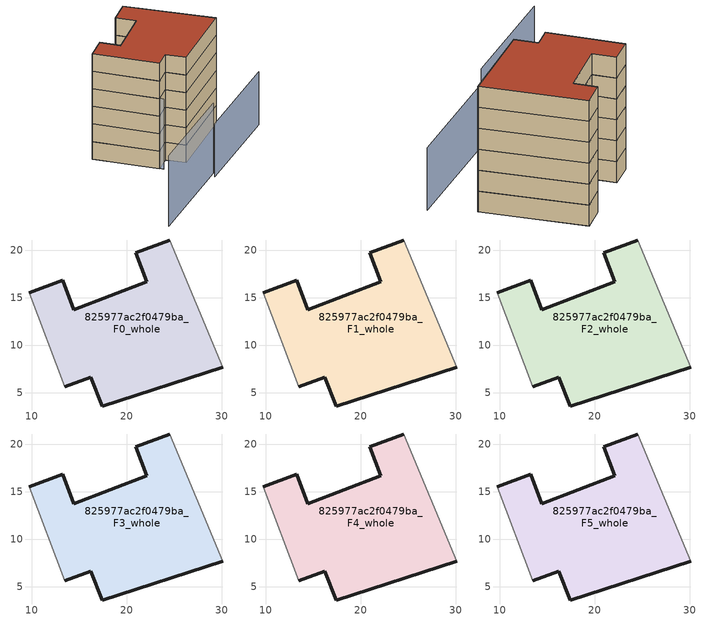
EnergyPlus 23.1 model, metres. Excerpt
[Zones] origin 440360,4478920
825977ac2f0479ba_F0_whole
 floor ground (EU_floor_Construction): 30.09,7.67 24.51,21.08 20.93,19.76 22.08,16.67 14.4,13.76 13.23,16.86 9.72,15.55 13.45,5.61 16.18,6.64 17.4,3.6 z0
 wall outside (EU_wall_Construction): 30.09,7.67 17.4,3.6 16.18,6.64 13.45,5.61 / 9.72,15.55 13.23,16.86 14.4,13.76 22.08,16.67 20.93,19.76 24.51,21.08 z0:3
 wall adiabatic (EU_wall_Construction): 13.45,5.61 9.72,15.55 / 24.51,21.08 30.09,7.67 z0:3
825977ac2f0479ba_F1_whole
 floor to 825977ac2f0479ba_F0_whole (EU_floor_Construction): 30.09,7.67 24.51,21.08 20.93,19.76 22.07,16.67 14.4,13.76 13.23,16.86 9.71,15.55 13.45,5.61 16.18,6.64 17.4,3.6 z3
 wall outside (EU_wall_Construction): 30.09,7.67 17.4,3.6 16.18,6.64 13.45,5.61 / 9.72,15.55 13.23,16.86 14.4,13.76 22.08,16.67 20.93,19.76 24.51,21.08 z3:6
 wall adiabatic (EU_wall_Construction): 13.45,5.61 9.72,15.55 / 24.51,21.08 30.09,7.67 z3:6
825977ac2f0479ba_F2_whole
 floor to 825977ac2f0479ba_F1_whole (EU_floor_Construction): 30.09,7.67 24.51,21.08 20.93,19.76 22.07,16.67 14.4,13.76 13.23,16.86 9.71,15.55 13.45,5.61 16.18,6.64 17.4,3.6 z6
 wall outside (EU_wall_Construction): 30.09,7.67 17.4,3.6 16.18,6.64 13.45,5.61 / 9.72,15.55 13.23,16.86 14.4,13.76 22.08,16.67 20.93,19.76 24.51,21.08 z6:9
 wall adiabatic (EU_wall_Construction): 13.45,5.61 9.72,15.55 / 24.51,21.08 30.09,7.67 z6:9
825977ac2f0479ba_F3_whole
 floor to 825977ac2f0479ba_F2_whole (EU_floor_Construction): 30.09,7.67 24.51,21.08 20.93,19.76 22.07,16.67 14.4,13.76 13.23,16.86 9.71,15.55 13.45,5.61 16.18,6.64 17.4,3.6 z9
 wall outside (EU_wall_Construction): 30.09,7.67 17.4,3.6 16.18,6.64 13.45,5.61 / 9.72,15.55 13.23,16.86 14.4,13.76 22.08,16.67 20.93,19.76 24.51,21.08 z9:12
 wall adiabatic (EU_wall_Construction): 13.45,5.61 9.72,15.55 / 24.51,21.08 30.09,7.67 z9:12
825977ac2f0479ba_F4_whole
 floor to 825977ac2f0479ba_F3_whole (EU_floor_Construction): 30.09,7.67 24.51,21.08 20.93,19.76 22.07,16.67 14.4,13.76 13.23,16.86 9.71,15.55 13.45,5.61 16.18,6.64 17.4,3.6 z12
 wall outside (EU_wall_Construction): 30.09,7.67 17.4,3.6 16.18,6.64 13.45,5.61 / 9.72,15.55 13.23,16.86 14.4,13.76 22.08,16.67 20.93,19.76 24.51,21.08 z12:15
 wall adiabatic (EU_wall_Construction): 13.45,5.61 9.72,15.55 / 24.51,21.08 30.09,7.67 z12:15
825977ac2f0479ba_F5_whole
 floor to 825977ac2f0479ba_F4_whole (EU_floor_Construction): 30.09,7.67 24.51,21.08 20.93,19.76 22.07,16.67 14.4,13.76 13.23,16.86 9.71,15.55 13.45,5.61 16.18,6.64 17.4,3.6 z15
 wall outside (EU_wall_Construction): 30.09,7.67 17.4,3.6 16.18,6.64 13.45,5.61 / 9.72,15.55 13.23,16.86 14.4,13.76 22.08,16.67 20.93,19.76 24.51,21.08 z15:18
 wall adiabatic (EU_wall_Construction): 13.45,5.61 9.72,15.55 / 24.51,21.08 30.09,7.67 z15:18
 roof outside (EU_roof_Construction): 24.51,21.08 30.09,7.67 17.4,3.6 16.18,6.64 13.45,5.61 9.72,15.55 13.23,16.86 14.4,13.76 22.08,16.67 20.93,19.76 z18
shading: -0.06,-6.5 17.22,-1.65 / 11.46,15.91 13.67,5.02 z0:12; 16.53,-2.47 33.63,2.34 z0:9
[Building]
EU S2 Campaign: North Axis=0; Terrain=City; Solar Distribution=FullExterior
[Site:Location]
Madrid: Latitude=40.5; Longitude=-3.5; Time Zone=1; Elevation=609
[SizingPeriod:WeatherFileDays]
AnnualSizingPeriod: Begin Month=1; Begin Day of Month=1; End Month=12; End Day of Month=31; Day of Week for Start Day=Monday; Use Weather File Daylight Saving Period=No; Use Weather File Rain and Snow Indicators=No
[MATERIAL]
EU_InternalMass_Material: Roughness=MediumRough; Thickness=0.1; Conductivity=1; Density=1800; Specific Heat=900; Thermal Absorptance=0.9; Solar Absorptance=0.7; Visible Absorptance=0.7
[MATERIAL:NOMASS] Roughness=MediumRough; Thermal Absorptance=0.9; Solar Absorptance=0.7; Visible Absorptance=0.7
Name | Thermal Resistance
EU_wall_NoMass | 1.60022
EU_roof_NoMass | 1.57597
EU_floor_NoMass | 0.470652
[CONSTRUCTION]
EU_wall_Construction: EU_wall_NoMass
EU_roof_Construction: EU_roof_NoMass
EU_floor_Construction: EU_floor_NoMass
EU_InternalMass_Construction: EU_InternalMass_Material
[ZONE] Type=1; Multiplier=1; Ceiling Height=autocalculate; Volume=570.386; Floor Area=autocalculate; Part of Total Floor Area=Yes
825977ac2f0479ba_F0_whole; 825977ac2f0479ba_F1_whole; 825977ac2f0479ba_F2_whole; 825977ac2f0479ba_F3_whole; 825977ac2f0479ba_F4_whole; 825977ac2f0479ba_F5_whole
[INTERNALMASS] Construction=EU_InternalMass_Construction; Surface Area=190.129
Name | Zone or ZoneList
825977ac2f0479ba_F0_whole_EU_InternalMass | 825977ac2f0479ba_F0_whole
825977ac2f0479ba_F1_whole_EU_InternalMass | 825977ac2f0479ba_F1_whole
825977ac2f0479ba_F2_whole_EU_InternalMass | 825977ac2f0479ba_F2_whole
825977ac2f0479ba_F3_whole_EU_InternalMass | 825977ac2f0479ba_F3_whole
825977ac2f0479ba_F4_whole_EU_InternalMass | 825977ac2f0479ba_F4_whole
825977ac2f0479ba_F5_whole_EU_InternalMass | 825977ac2f0479ba_F5_whole
[OTHEREQUIPMENT] Fuel Type=Electricity; Design Level Calculation Method=Watts/Area; Power per Zone Floor Area=1; Fraction Latent=0; Fraction Radiant=0; Fraction Lost=0; Carbon Dioxide Generation Rate=0; EndUse Subcategory=EU_Step8_InternalGains
Name | Zone or ZoneList or Space or SpaceList | Schedule
EU_Step8_InternalGain_825977ac2f0479ba_F0_whole_f000 | 825977ac2f0479ba_F0_whole | EU_Step8_GainSchedule_825977ac2f0479ba_F0_whole_f000
EU_Step8_InternalGain_825977ac2f0479ba_F1_whole_f000 | 825977ac2f0479ba_F1_whole | EU_Step8_GainSchedule_825977ac2f0479ba_F1_whole_f000
EU_Step8_InternalGain_825977ac2f0479ba_F2_whole_f000 | 825977ac2f0479ba_F2_whole | EU_Step8_GainSchedule_825977ac2f0479ba_F2_whole_f000
EU_Step8_InternalGain_825977ac2f0479ba_F3_whole_f000 | 825977ac2f0479ba_F3_whole | EU_Step8_GainSchedule_825977ac2f0479ba_F3_whole_f000
EU_Step8_InternalGain_825977ac2f0479ba_F4_whole_f000 | 825977ac2f0479ba_F4_whole | EU_Step8_GainSchedule_825977ac2f0479ba_F4_whole_f000
EU_Step8_InternalGain_825977ac2f0479ba_F5_whole_f000 | 825977ac2f0479ba_F5_whole | EU_Step8_GainSchedule_825977ac2f0479ba_F5_whole_f000
[ZONEVENTILATION:DESIGNFLOWRATE] Schedule=EU_AlwaysOn; Design Flow Rate Calculation Method=AirChanges/Hour; Air Changes per Hour=0.480704; Ventilation Type=Natural; Fan Pressure Rise=0; Fan Total Efficiency=1; Constant Term Coefficient=1; Temperature Term Coefficient=0; Velocity Term Coefficient=0; Velocity Squared Term Coefficient=0; Minimum Indoor Temperature=-100; Maximum Indoor Temperature=100; Delta Temperature=-100; Minimum Outdoor Temperature=-100; Maximum Outdoor Temperature=100; Maximum Wind Speed=40
Name | Zone or ZoneList or Space or SpaceList
EU_ConstantAir_825977ac2f0479ba_F0_whole | 825977ac2f0479ba_F0_whole
EU_ConstantAir_825977ac2f0479ba_F1_whole | 825977ac2f0479ba_F1_whole
EU_ConstantAir_825977ac2f0479ba_F2_whole | 825977ac2f0479ba_F2_whole
EU_ConstantAir_825977ac2f0479ba_F3_whole | 825977ac2f0479ba_F3_whole
EU_ConstantAir_825977ac2f0479ba_F4_whole | 825977ac2f0479ba_F4_whole
EU_ConstantAir_825977ac2f0479ba_F5_whole | 825977ac2f0479ba_F5_whole
[HVACTEMPLATE:THERMOSTAT] Constant Heating Setpoint=20; Constant Cooling Setpoint=50
EU_HeatOnly_825977ac2f0479ba_F0_whole; EU_HeatOnly_825977ac2f0479ba_F1_whole; EU_HeatOnly_825977ac2f0479ba_F2_whole; EU_HeatOnly_825977ac2f0479ba_F3_whole; EU_HeatOnly_825977ac2f0479ba_F4_whole; EU_HeatOnly_825977ac2f0479ba_F5_whole
[HVACTEMPLATE:ZONE:IDEALLOADSAIRSYSTEM] System Availability Schedule=EU_AlwaysOn; Maximum Heating Supply Air Temperature=50; Minimum Cooling Supply Air Temperature=13; Maximum Heating Supply Air Humidity Ratio=0.0156; Minimum Cooling Supply Air Humidity Ratio=0.0077; Heating Limit=NoLimit; Cooling Limit=NoLimit; Heating Availability Schedule=EU_AlwaysOn; Cooling Availability Schedule=EU_CoolingOff; Dehumidification Control Type=ConstantSensibleHeatRatio; Cooling Sensible Heat Ratio=0.7; Dehumidification Setpoint=60; Humidification Control Type=None; Humidification Setpoint=30; Outdoor Air Method=None; Outdoor Air Flow Rate per Person=0.00944; Outdoor Air Flow Rate per Zone Floor Area=0; Outdoor Air Flow Rate per Zone=0; Demand Controlled Ventilation Type=None; Outdoor Air Economizer Type=NoEconomizer; Heat Recovery Type=None; Sensible Heat Recovery Effectiveness=0.7; Latent Heat Recovery Effectiveness=0.65
Name | Template Thermostat
825977ac2f0479ba_F0_whole | EU_HeatOnly_825977ac2f0479ba_F0_whole
825977ac2f0479ba_F1_whole | EU_HeatOnly_825977ac2f0479ba_F1_whole
825977ac2f0479ba_F2_whole | EU_HeatOnly_825977ac2f0479ba_F2_whole
825977ac2f0479ba_F3_whole | EU_HeatOnly_825977ac2f0479ba_F3_whole
825977ac2f0479ba_F4_whole | EU_HeatOnly_825977ac2f0479ba_F4_whole
825977ac2f0479ba_F5_whole | EU_HeatOnly_825977ac2f0479ba_F5_whole
[SIZING:ZONE] Zone Cooling Design Supply Air Temperature Input Method=SupplyAirTemperature; Zone Cooling Design Supply Air Temperature=13; Zone Heating Design Supply Air Temperature Input Method=SupplyAirTemperature; Zone Heating Design Supply Air Temperature=50; Zone Cooling Design Supply Air Humidity Ratio=0.008; Zone Heating Design Supply Air Humidity Ratio=0.008; Cooling Design Air Flow Method=DesignDay; Cooling Design Air Flow Rate=0; Cooling Minimum Air Flow per Zone Floor Area=0.000762; Cooling Minimum Air Flow=0; Cooling Minimum Air Flow Fraction=0.2; Heating Design Air Flow Method=DesignDay; Heating Design Air Flow Rate=0; Heating Maximum Air Flow per Zone Floor Area=0.002032; Heating Maximum Air Flow=0.141576; Heating Maximum Air Flow Fraction=0.3; Account for Dedicated Outdoor Air System=No; Dedicated Outdoor Air System Control Strategy=NeutralSupplyAir; Dedicated Outdoor Air Low Setpoint Temperature for Design=autosize; Dedicated Outdoor Air High Setpoint Temperature for Design=autosize; Zone Load Sizing Method=Sensible Load Only No Latent Load; Zone Latent Cooling Design Supply Air Humidity Ratio Input Method=HumidityRatioDifference; Zone Cooling Design Supply Air Humidity Ratio Difference=0.005; Zone Latent Heating Design Supply Air Humidity Ratio Input Method=HumidityRatioDifference; Zone Humidification Design Supply Air Humidity Ratio Difference=0.005
825977ac2f0479ba_F0_whole; 825977ac2f0479ba_F1_whole; 825977ac2f0479ba_F2_whole; 825977ac2f0479ba_F3_whole; 825977ac2f0479ba_F4_whole; 825977ac2f0479ba_F5_whole
[SCHEDULE:CONSTANT]
Name | Hourly Value
EU_AlwaysOn | 1
EU_CoolingOff | 0
[SCHEDULE:FILE] Column Number=1; Rows to Skip at Top=0; Number of Hours of Data=8760; Column Separator=Comma; Interpolate to Timestep=No; Minutes per Item=60; Adjust Schedule for Daylight Savings=Yes
Name | File
EU_Step8_GainSchedule_825977ac2f0479ba_F0_whole_f000 | ../../schedules/825977ac2f0479ba/825977ac2f0479ba_F0_whole_f000_gain.csv
EU_Step8_GainSchedule_825977ac2f0479ba_F1_whole_f000 | ../../schedules/825977ac2f0479ba/825977ac2f0479ba_F1_whole_f000_gain.csv
EU_Step8_GainSchedule_825977ac2f0479ba_F2_whole_f000 | ../../schedules/825977ac2f0479ba/825977ac2f0479ba_F2_whole_f000_gain.csv
EU_Step8_GainSchedule_825977ac2f0479ba_F3_whole_f000 | ../../schedules/825977ac2f0479ba/825977ac2f0479ba_F3_whole_f000_gain.csv
EU_Step8_GainSchedule_825977ac2f0479ba_F4_whole_f000 | ../../schedules/825977ac2f0479ba/825977ac2f0479ba_F4_whole_f000_gain.csv
EU_Step8_GainSchedule_825977ac2f0479ba_F5_whole_f000 | ../../schedules/825977ac2f0479ba/825977ac2f0479ba_F5_whole_f000_gain.csv
